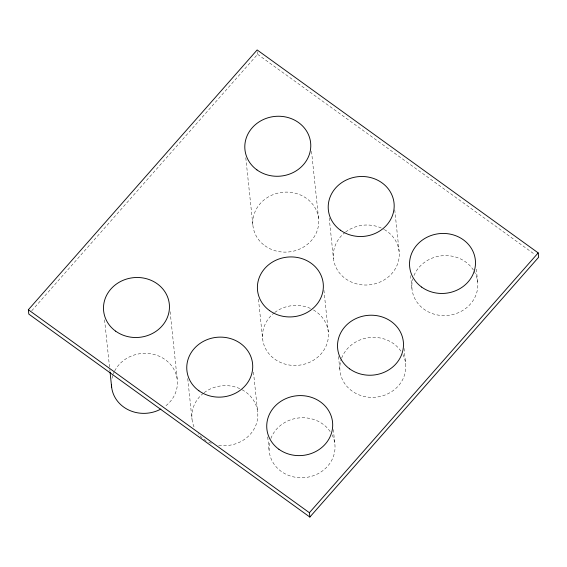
<?xml version="1.0" encoding="UTF-8"?>
<svg xmlns="http://www.w3.org/2000/svg" width="567" height="567" viewBox="0 0 567 567"><rect width="100%" height="100%" fill="white"/><g stroke="black" fill="none" stroke-linecap="round" stroke-linejoin="round"><path stroke-width="0.43" stroke-dasharray="2.83 2.13" d="M31.731 310.78L257.609 54.297L257.333 51.689M257.609 54.297L535.064 254.661M476.315 269.162L477.655 281.934M410.586 275.626L412.018 289.255M394.745 209.776L399.118 251.358M404.037 348.379L405.646 363.702M329.193 217.962L333.474 258.68M338.485 356.551L340.009 371.024M311.524 151.318L318.583 218.458M323.92 290.198L328.293 331.78M333.339 429.609L334.856 444.081M245.794 157.768L252.946 225.772M258.46 299.248L262.649 339.101M267.695 436.93L269.219 451.403M253.47 372.136L257.659 411.989M187.741 378.586L192.015 419.304M170.114 311.687L177.265 379.692M104.569 319.88L109.7 368.706M109.792 369.578L109.977 371.321M114.697 370.917A33.021 29.98 -6 0 1 165.273 359.698A33.021 29.98 -6 0 1 164.451 406.844M112.039 378.324A33.021 29.98 -6 0 1 112.975 374.915M113.28 374.071A33.021 29.98 -6 0 1 114.336 371.626M474.097 271.196A33.021 29.98 -6 0 1 448.681 315.323A33.021 29.98 -6 0 1 412.847 278.851M414.002 275.484A33.021 29.98 -6 0 1 442.437 255.71A33.021 29.98 -6 0 1 473.643 270.431M402.924 354.531A33.021 29.98 -6 0 1 374.744 397.283A33.021 29.98 -6 0 1 341.355 358.925M341.66 358.089A33.021 29.98 -6 0 1 369.464 337.578A33.021 29.98 -6 0 1 401.145 351.455M384.341 229.571A33.021 29.98 -6 0 1 392.059 273.294A33.021 29.98 -6 0 1 343.311 276.965A33.021 29.98 -6 0 1 344.942 232.541M345.608 232.023A33.021 29.98 -6 0 1 383.604 229.16M313.516 309.993A33.021 29.98 -6 0 1 321.234 353.716A33.021 29.98 -6 0 1 272.486 357.387A33.021 29.98 -6 0 1 274.116 312.963M274.782 312.445A33.021 29.98 -6 0 1 310.518 308.462M332.142 434.91A33.021 29.98 -6 0 1 305.4 477.534A33.021 29.98 -6 0 1 269.821 441.856M270.877 438.461A33.021 29.98 -6 0 1 298.674 417.957A33.021 29.98 -6 0 1 330.355 431.834M242.152 389.784A33.021 29.98 -6 0 1 255.448 426.271A33.021 29.98 -6 0 1 217.905 445.109M211.342 443.274A33.021 29.98 -6 0 1 206.792 441.098M206.076 440.672A33.021 29.98 -6 0 1 198.096 433.712M194.006 426.894A33.021 29.98 -6 0 1 203.482 393.165M204.148 392.647A33.021 29.98 -6 0 1 241.407 389.394M264.931 245.766A33.021 29.98 -6 0 0 318.335 226.29A33.021 29.98 -6 0 0 274.017 194.29A33.021 29.98 -6 0 0 264.931 245.766"/><path stroke-width="0.85" d="M28.35 309.752L257.149 49.946L538.189 252.896L538.65 257.248L309.851 517.054L28.811 314.104L28.35 309.752L309.391 512.703L309.851 517.054M309.391 512.703L538.189 252.896M110.062 372.193L111.621 387.013M160.865 409.076A33.021 29.98 -6 0 1 111.458 384.412M115.64 331.149A33.021 29.98 -6 0 0 169.044 311.673A33.021 29.98 -6 0 0 124.726 279.673A33.021 29.98 -6 0 0 115.64 331.149M421.685 287.108A33.021 29.98 -6 0 0 475.082 267.624A33.021 29.98 -6 0 0 430.771 235.624A33.021 29.98 -6 0 0 421.685 287.108M349.669 368.876A33.021 29.98 -6 0 0 403.073 349.4A33.021 29.98 -6 0 0 358.755 317.4A33.021 29.98 -6 0 0 349.669 368.876M340.37 230.159A33.021 29.98 -6 0 0 393.767 210.683A33.021 29.98 -6 0 0 349.456 178.676A33.021 29.98 -6 0 0 340.37 230.159M269.545 310.581A33.021 29.98 -6 0 0 322.942 291.105A33.021 29.98 -6 0 0 278.631 259.105A33.021 29.98 -6 0 0 269.545 310.581M278.879 449.255A33.021 29.98 -6 0 0 332.283 429.779A33.021 29.98 -6 0 0 287.972 397.779A33.021 29.98 -6 0 0 278.879 449.255M198.911 390.783A33.021 29.98 -6 0 0 252.308 371.307A33.021 29.98 -6 0 0 207.997 339.307A33.021 29.98 -6 0 0 198.911 390.783M256.957 169.916A33.021 29.98 -6 0 0 310.362 150.439A33.021 29.98 -6 0 0 266.051 118.432A33.021 29.98 -6 0 0 256.957 169.916"/></g></svg>
